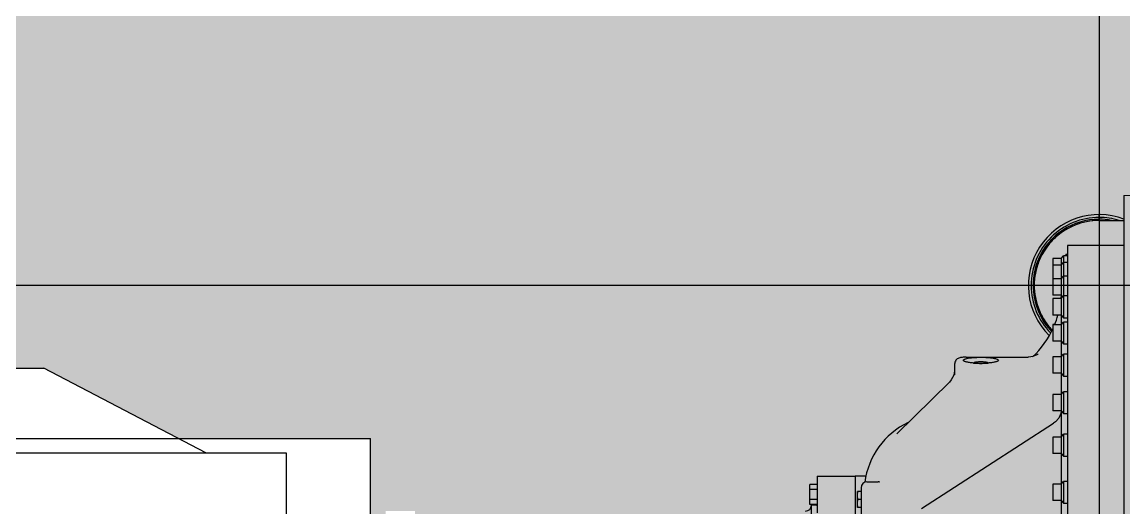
# Model space of a CAD drawing. Header units: millimetres. Extents: x -18489 to 17339, y -1599 to 10961.
# Drawn here: x -14665.5 to -14545.8, y 2131.1 to 2183.9 of the extents above; entities that cross this region are included whole.
import ezdxf

# ---------------------------------------------------------------- set-up
doc = ezdxf.new("R2010")
doc.units = ezdxf.units.MM
for name, color, linetype in [('188K-SM-03-F10-MECH-EQ-Y2257103$0$0 Xref', 8, 'Continuous'), ('188K-SM-03-F10-MECH-EQ-Y2257103$0$M-EQU-FOUNDATION', 8, 'Continuous'), ('188K-SM-03-F10-MECH-EQ-Y2257103$0$Micron CUP L10 HVAC EQU$0$M-MECH-EQU', 136, 'Continuous'), ('188K-SM-03-F10-MECH-EQ-Y2257103$0$Micron CUP L10 HVAC EQU$0$M-PHASE1 AREA', 252, 'Continuous')]:
    doc.layers.add(name, color=color, linetype=linetype)

# ---------------------------------------------------------------- blocks, each defined once
blk = doc.blocks.new('188K-SM-03-F10-MECH-EQ-Y2257103$0$Micron CUP L10 HVAC EQU$0$A$C0c53ceb0')
at = {"layer": '188K-SM-03-F10-MECH-EQ-Y2257103$0$Micron CUP L10 HVAC EQU$0$M-PHASE1 AREA'}
for p, q in [((15946.39442, 13278.08583), (15946.39442, 10033.4986)), ((15973.29009, 12476.66688), (16052.90497, 12479.44709)), ((15973.29009, 12476.66037), (15973.29009, 11155.90123)), ((15946.39442, 12455.9493), (15946.39442, 12450.95456)), ((15946.43347, 12449.60608), (15973.29009, 12449.60608)), ((15946.44437, 12450.95454), (15946.44784, 12455.94928)), ((15910.28826, 12412.85269), (15911.88678, 12412.85269)), ((15910.28826, 12412.85269), (15910.28826, 12411.13789)), ((15973.29009, 12422.36767), (15911.88678, 12422.36767)), ((15911.88678, 12422.36767), (15911.88678, 11210.79399)), ((15905.16286, 12408.2019), (15896.02848, 12408.2019)), ((15896.02848, 12408.2019), (15896.02848, 12368.36151)), ((15905.16286, 12408.18191), (15896.02848, 12408.18191)), ((15905.16286, 12400.83369), (15896.02848, 12400.83369)), ((15905.16286, 12408.2019), (15907.66495, 12411.14627)), ((15905.16286, 12408.18191), (15907.67481, 12411.13789)), ((15905.16286, 12408.2019), (15905.16286, 12368.36151)), ((15905.16286, 12400.83369), (15907.67481, 12403.78968)), ((15910.28826, 12411.15788), (15907.67481, 12411.15788)), ((15907.67481, 12411.15788), (15907.67481, 12403.79178)), ((15911.88678, 12411.13789), (15907.67481, 12411.13789)), ((15911.88678, 12403.78968), (15907.67481, 12403.78968)), ((15907.67481, 12403.78968), (15907.67481, 12343.76913)), ((15905.16286, 12386.24967), (15907.67481, 12389.20565)), ((15911.88678, 12389.20565), (15907.67481, 12389.20565)), ((18509.19987, 12379.03032), (13383.58898, 12379.03032)), ((15905.16286, 12386.24967), (15896.02848, 12386.24967)), ((15905.16286, 12368.36151), (15896.02848, 12368.36151)), ((15905.16286, 12364.7497), (15896.02848, 12364.7497)), ((15896.02848, 12364.7497), (15896.02848, 12346.72511)), ((15905.16286, 12364.61327), (15896.02848, 12364.61327)), ((15905.16286, 12368.36151), (15906.75546, 12366.48739)), ((15905.16286, 12364.61327), (15907.67481, 12367.56925)), ((15905.16286, 12364.61327), (15905.16286, 12346.72511)), ((15905.54346, 12364.61327), (15905.54346, 12367.91364)), ((15911.88678, 12367.56925), (15907.67481, 12367.56925)), ((15905.16286, 12346.72511), (15896.02848, 12346.72511)), ((15905.16286, 12346.72511), (15907.67481, 12343.76913)), ((15905.54346, 12336.19662), (15905.54346, 12346.27724)), ((15907.67481, 12343.76913), (15911.88678, 12343.76913)), ((15897.84196, 12336.36907), (15896.02848, 12336.36907)), ((15896.02848, 12336.36907), (15896.02848, 12318.30846)), ((15905.16286, 12336.19662), (15896.02848, 12336.19662)), ((15905.16286, 12336.19662), (15907.67481, 12339.1526)), ((15905.16286, 12336.19662), (15905.16286, 12318.30846)), ((15911.88678, 12339.1526), (15907.67481, 12339.1526)), ((15907.67481, 12339.1526), (15907.67481, 12315.35248)), ((15905.16286, 12318.30846), (15896.02848, 12318.30846)), ((15905.16286, 12318.30846), (15907.67481, 12315.35248)), ((15905.54346, 12301.35712), (15905.54346, 12317.86058)), ((15880.16822, 12304.65071), (15879.37387, 12304.06352)), ((15880.21739, 12304.69038), (15880.16822, 12304.65071)), ((15907.67481, 12315.35248), (15911.88678, 12315.35248)), ((15789.33388, 12293.55192), (15789.33388, 12281.83596)), ((15802.02051, 12300.99675), (15869.18125, 12300.99675)), ((15869.56199, 12301.00059), (15869.18231, 12300.99674)), ((15872.09886, 12301.22512), (15869.56199, 12301.00059)), ((15874.29463, 12301.70911), (15872.09886, 12301.22512)), ((15876.22483, 12302.37754), (15874.29463, 12301.70911)), ((15877.93981, 12303.19046), (15876.22483, 12302.37754)), ((15879.37387, 12304.06352), (15877.93981, 12303.19046)), ((15905.16286, 12301.35712), (15896.02848, 12301.35712)), ((15896.02848, 12301.35712), (15896.02848, 12283.46896)), ((15905.16286, 12301.35712), (15907.67481, 12304.3131)), ((15905.16286, 12301.35712), (15905.16286, 12283.46896)), ((15911.88678, 12304.3131), (15907.67481, 12304.3131)), ((15907.67481, 12304.3131), (15907.67481, 12280.51298)), ((15788.41482, 12281.60012), (15785.71291, 12276.27508)), ((15789.12257, 12286.10021), (15788.41482, 12281.60012)), ((15905.16286, 12283.46896), (15896.02848, 12283.46896)), ((15905.16286, 12283.46896), (15907.67481, 12280.51298)), ((15905.54346, 12260.53295), (15905.54346, 12283.02109)), ((15726.56801, 12217.66186), (15783.65632, 12273.88287)), ((15785.71291, 12276.27508), (15783.657, 12273.88348)), ((15907.67481, 12280.51298), (15911.88678, 12280.51298)), ((15905.16286, 12260.53295), (15896.02848, 12260.53295)), ((15896.02848, 12260.53295), (15896.02848, 12242.6448)), ((15905.16286, 12260.53295), (15907.67481, 12263.48894)), ((15905.16286, 12260.53295), (15905.16286, 12242.6448)), ((15911.88678, 12263.48894), (15907.67481, 12263.48894)), ((15907.67481, 12263.48894), (15907.67481, 12239.68881)), ((15905.16286, 12242.6448), (15896.02848, 12242.6448)), ((15902.50293, 12234.8842), (15898.92978, 12230.78172)), ((15904.76798, 12239.82558), (15902.50293, 12234.8842)), ((15905.17437, 12242.64314), (15904.76798, 12239.82558)), ((15905.16286, 12242.6448), (15907.67481, 12239.68881)), ((15905.39926, 12238.28299), (15905.45458, 12241.11325)), ((15905.54346, 12227.50291), (15905.39926, 12233.95753)), ((15905.45458, 12241.11325), (15905.49505, 12242.25388)), ((15907.67481, 12239.68881), (15911.88678, 12239.68881)), ((15753.34906, 12136.52262), (15896.83938, 12229.21822)), ((15898.92978, 12230.78172), (15896.83988, 12229.21854)), ((15905.54346, 12214.23758), (15905.54346, 12227.5136)), ((15726.57508, 12217.66882), (15726.56801, 12217.66186)), ((15905.16286, 12214.23758), (15896.02848, 12214.23758)), ((15896.02848, 12214.23758), (15896.02848, 12196.34943)), ((15905.16286, 12214.23758), (15907.67481, 12217.19357)), ((15905.16286, 12214.23758), (15905.16286, 12196.34943)), ((15911.88678, 12217.19357), (15907.67481, 12217.19357)), ((15907.67481, 12217.19357), (15907.67481, 12193.39344)), ((15905.16286, 12196.34943), (15896.02848, 12196.34943)), ((15905.16286, 12196.34943), (15907.67481, 12193.39344)), ((15905.54346, 12163.05328), (15905.54346, 12195.90155)), ((15907.67481, 12193.39344), (15911.88678, 12193.39344)), ((15640.13905, 12162.74869), (15632.22259, 12162.74869)), ((15632.22259, 12140.77479), (15632.22259, 12162.74869)), ((15640.13905, 12171.80662), (15681.49748, 12171.80662)), ((15640.13905, 12171.80662), (15640.13905, 12131.67266)), ((15681.49748, 12171.80662), (15681.49748, 12130.57506)), ((15692.89943, 12171.55289), (15681.49748, 12171.55289)), ((15694.18411, 12165.4633), (15706.25611, 12165.4633)), ((15707.24396, 12165.52199), (15706.25607, 12165.46337)), ((15707.86856, 12165.64231), (15707.24396, 12165.52199)), ((15707.55221, 12165.50278), (15707.86856, 12165.64231)), ((15905.16286, 12163.05328), (15896.02848, 12163.05328)), ((15896.02848, 12163.05328), (15896.02848, 12145.16512)), ((15905.16286, 12163.05328), (15907.67481, 12166.00926)), ((15905.16286, 12163.05328), (15905.16286, 12145.16512)), ((15911.88678, 12166.00926), (15907.67481, 12166.00926)), ((15907.67481, 12166.00926), (15907.67481, 12142.20913)), ((15640.13905, 12157.25521), (15632.22259, 12157.25521)), ((15687.84079, 12155.15541), (15683.85719, 12155.15541)), ((15683.85719, 12137.71129), (15683.85719, 12155.15541)), ((15687.84079, 12159.11839), (15687.84079, 12129.53085)), ((15640.13905, 12146.26826), (15632.22259, 12146.26826)), ((15640.13905, 12140.77479), (15632.22259, 12140.77479)), ((15639.37785, 12140.09003), (15633.79573, 12140.09003)), ((15633.79573, 12129.94105), (15633.79573, 12140.09003)), ((15687.84079, 12137.71129), (15683.85719, 12137.71129)), ((15687.84079, 12146.43335), (15684.21874, 12146.43335)), ((15905.16286, 12145.16512), (15896.02848, 12145.16512)), ((15905.16286, 12145.16512), (15907.67481, 12142.20913)), ((15905.54346, 12107.62379), (15905.54346, 12144.71724)), ((15907.67481, 12142.20913), (15911.88678, 12142.20913))]:
    blk.add_line(p, q, dxfattribs=at)
for centre, radius, start, end in [((15946.39442, 12379.03032), 76.91897, 69.52357114, 224.94230081), ((15946.39442, 12379.03032), 71.92423, 90, 223.52705063), ((15946.39442, 12379.03032), 70.57575, 89.96834303, 223.20917748), ((15946.39442, 12379.03032), 71.92423, 79.42711874, 89.96021126), ((15946.33319, 12378.62132), 74.33094, 72.9541782, 89.91322984), ((15804.05037, 12374.77953), 101.49308, 354.25743841, 356.36731486), ((15804.05037, 12374.77953), 101.49308, 337.61625142, 343.88222477), ((15804.05037, 12374.77953), 101.49308, 313.62032441, 335.4410261), ((15816.74492, 12379.99188), 85.66994, 265.39759368, 266.08199102), ((15817.13011, 12385.60287), 91.29414, 266.0814244, 266.77616324), ((15817.86384, 12400.73379), 106.44244, 266.83986747, 270.00648948), ((15817.87881, 12256.70511), 38.97271, 87.7291923, 92.2708077), ((15817.95957, 12398.34359), 104.05227, 269.95713091, 273.19651214), ((15818.6275, 12385.60287), 91.29414, 273.22383676, 273.9185756), ((15819.0127, 12379.99188), 85.66994, 273.91800898, 274.60240632), ((13901.93946, 12236.12054), 2003.46095, 359.93930709, 0.06069308), ((15776.13978, 12153.39124), 85.25419, 116, 172.13377664), ((15694.18411, 12159.11999), 6.34332, 90, 180), ((15627.45241, 12140.09003), 6.34332, 270, 0), ((15639.37785, 12140.85123), 0.7612, 270, 0)]:
    blk.add_arc(centre, radius, start, end, dxfattribs=at)
for points, knots in [([(15946.39442, 12452.95226), (15936.79709, 12452.95284), (15917.36026, 12449.11339), (15892.76892, 12432.66173), (15876.31328, 12408.06982), (15872.47217, 12388.63029), (15872.47229, 12379.03032)], [0, 0, 0, 0, 0.249558444, 0.4999652231, 0.7503730049, 1, 1, 1, 1]), ([(15946.43347, 12449.60608), (15941.82137, 12449.60608), (15932.57163, 12448.69637), (15919.24985, 12444.65509), (15906.96673, 12438.09213), (15896.20135, 12429.25914), (15887.36577, 12418.49576), (15880.80051, 12406.2139), (15876.7569, 12392.89256), (15875.84684, 12383.64263), (15875.84684, 12379.03032)], [0, 0, 0, 0, 0.1249993722, 0.2499985234, 0.3749973264, 0.4999979678, 0.6249973853, 0.7499979451, 0.874995117, 1, 1, 1, 1]), ([(15872.47444, 12379.03035), (15872.5822, 12369.41477), (15876.17881, 12350.35195), (15886.90941, 12334.18915), (15893.34871, 12327.54766)], [0, 0, 0, 0, 0.5096879957, 1, 1, 1, 1]), ([(15875.84684, 12379.03032), (15875.84684, 12374.60462), (15876.68416, 12365.73099), (15880.40989, 12352.90854), (15886.46788, 12341.00928), (15891.92965, 12333.96589), (15894.95792, 12330.7387)], [0, 0, 0, 0, 0.2500080008, 0.500001836, 0.7500030796, 1, 1, 1, 1]), ([(15802.02051, 12300.99675), (15800.57935, 12300.99675), (15797.90337, 12300.86259), (15793.90397, 12300.18942), (15790.34327, 12297.89591), (15789.33388, 12294.99952), (15789.33388, 12293.55192)], [0, 0, 0, 0, 0.2633631369, 0.4893812112, 0.7354600137, 1, 1, 1, 1]), ([(15798.84885, 12297.59586), (15798.84885, 12298.0565), (15799.77358, 12298.67258), (15801.01494, 12299.15033), (15801.95702, 12299.41248), (15802.48257, 12299.53804)], [0, 0, 0, 0, 0.3257547543, 0.617885614, 1, 1, 1, 1]), ([(15809.87069, 12294.59818), (15808.36043, 12294.71986), (15805.65954, 12295.01485), (15802.55932, 12295.577), (15800.62936, 12296.17935), (15799.5816, 12296.62802), (15798.84885, 12297.19585), (15798.84885, 12297.59586)], [0, 0, 0, 0, 0.3878170284, 0.6936971747, 0.809096653, 0.8976143683, 1, 1, 1, 1]), ([(15802.48257, 12299.53804), (15804.6963, 12300.06695), (15809.83857, 12300.69718), (15814.99368, 12300.90038), (15817.8759, 12300.90038)], [0, 0, 0, 0, 0.4412420888, 1, 1, 1, 1]), ([(15817.87881, 12295.84927), (15817.64234, 12295.84503), (15817.28777, 12295.83849), (15816.8145, 12295.83046), (15816.51975, 12295.82402), (15816.28158, 12295.8221), (15816.05206, 12295.8084), (15815.76403, 12295.79279), (15815.47641, 12295.77662), (15815.24624, 12295.7638), (15815.07357, 12295.75419), (15814.92987, 12295.74612), (15814.81448, 12295.7398), (15814.74333, 12295.73554), (15814.68419, 12295.73285), (15814.63316, 12295.72754), (15814.54245, 12295.71872), (15814.36203, 12295.70073), (15814.10378, 12295.67521), (15813.79401, 12295.64454), (15813.56189, 12295.62147), (15813.40676, 12295.60621), (15813.32989, 12295.59838), (15813.2636, 12295.59249), (15813.21969, 12295.58516), (15813.17418, 12295.57828), (15813.11784, 12295.56952), (15813.0274, 12295.55561), (15812.86926, 12295.53121), (15812.64326, 12295.49638), (15812.41734, 12295.46154), (15812.2591, 12295.43716), (15812.1688, 12295.42321), (15812.11209, 12295.41454), (15812.06735, 12295.4075), (15812.02031, 12295.40082), (15811.97802, 12295.38986), (15811.92341, 12295.37732), (15811.85195, 12295.36038), (15811.76216, 12295.33929), (15811.61876, 12295.30549), (15811.47528, 12295.27171), (15811.33185, 12295.23792), (15811.2242, 12295.21258), (15811.14368, 12295.19356), (15811.08966, 12295.18091), (15811.06325, 12295.17453), (15811.03931, 12295.16938), (15811.0281, 12295.16459), (15811.00923, 12295.15758), (15810.9818, 12295.14699), (15810.93238, 12295.12822), (15810.87083, 12295.10474), (15810.79687, 12295.07657), (15810.69829, 12295.03901), (15810.59973, 12295.00144), (15810.50109, 12294.96388), (15810.43962, 12294.94039), (15810.39623, 12294.92398), (15810.37502, 12294.91573), (15810.36212, 12294.91108), (15810.35707, 12294.90582), (15810.34806, 12294.89946), (15810.33515, 12294.88916), (15810.31849, 12294.87632), (15810.29873, 12294.8609), (15810.2723, 12294.84034), (15810.22608, 12294.80437), (15810.16003, 12294.75298), (15810.08079, 12294.69131), (15810.02796, 12294.65019), (15810.00154, 12294.62964)], [0, 0, 0, 0, 0.0625, 0.09375, 0.125, 0.140625, 0.15625, 0.1875, 0.21875, 0.234375, 0.25, 0.265625, 0.2734375, 0.28125, 0.28515625, 0.2890625, 0.296875, 0.3125, 0.34375, 0.375, 0.40625, 0.4140625, 0.421875, 0.4296875, 0.43359375, 0.4375, 0.4453125, 0.453125, 0.46875, 0.5, 0.53125, 0.546875, 0.5546875, 0.5625, 0.56640625, 0.5703125, 0.578125, 0.5859375, 0.59375, 0.609375, 0.625, 0.65625, 0.671875, 0.6875, 0.703125, 0.70703125, 0.7109375, 0.71484375, 0.716796875, 0.71875, 0.7265625, 0.734375, 0.75, 0.765625, 0.78125, 0.8125, 0.828125, 0.84375, 0.8515625, 0.85546875, 0.857421875, 0.859375, 0.86328125, 0.8671875, 0.875, 0.8828125, 0.890625, 0.90625, 0.9375, 0.96875, 1, 1, 1, 1]), ([(15816.3346, 12295.64722), (15815.64522, 12295.61987), (15814.39494, 12295.53753), (15812.7225, 12295.30542), (15811.64213, 12295.03234), (15811.01425, 12294.73345), (15810.95036, 12294.53975)], [0, 0, 0, 0, 0.3705336503, 0.6768039447, 0.8904572333, 1, 1, 1, 1]), ([(15825.75607, 12294.62964), (15825.73043, 12294.64979), (15825.67915, 12294.6901), (15825.60223, 12294.75056), (15825.53812, 12294.80095), (15825.49326, 12294.83622), (15825.4676, 12294.85637), (15825.44842, 12294.87149), (15825.43224, 12294.88408), (15825.41973, 12294.89417), (15825.41092, 12294.90043), (15825.40615, 12294.90554), (15825.39308, 12294.9103), (15825.37164, 12294.91868), (15825.32775, 12294.9354), (15825.26559, 12294.9593), (15825.16583, 12294.99754), (15825.06616, 12295.03579), (15824.96643, 12295.07402), (15824.89174, 12295.10271), (15824.82916, 12295.12658), (15824.77985, 12295.14577), (15824.74733, 12295.15755), (15824.7252, 12295.16745), (15824.69798, 12295.17359), (15824.67184, 12295.17986), (15824.61902, 12295.19233), (15824.54001, 12295.21106), (15824.43454, 12295.23602), (15824.29396, 12295.26931), (15824.15333, 12295.3026), (15824.01279, 12295.33589), (15823.92478, 12295.35668), (15823.85477, 12295.37336), (15823.80118, 12295.38573), (15823.75994, 12295.39649), (15823.71295, 12295.40323), (15823.66841, 12295.41029), (15823.6119, 12295.41901), (15823.52194, 12295.43302), (15823.36431, 12295.45752), (15823.1392, 12295.49252), (15822.91416, 12295.52754), (15822.7339, 12295.55551), (15822.63298, 12295.57135), (15822.56494, 12295.58173), (15822.52138, 12295.58908), (15822.45385, 12295.59513), (15822.37586, 12295.60311), (15822.2708, 12295.61351), (15822.13985, 12295.62659), (15821.93012, 12295.64746), (15821.66807, 12295.67359), (15821.40585, 12295.69965), (15821.22256, 12295.71802), (15821.13057, 12295.72703), (15821.07856, 12295.73246), (15821.02091, 12295.73509), (15820.95077, 12295.73933), (15820.83748, 12295.74558), (15820.63972, 12295.75677), (15820.35697, 12295.77265), (15820.07418, 12295.7885), (15819.84823, 12295.80133), (15819.67795, 12295.81051), (15819.53865, 12295.81959), (15819.41653, 12295.82097), (15819.29627, 12295.82338), (15819.14531, 12295.82605), (15818.90414, 12295.8305), (15818.48191, 12295.83821), (15818.12006, 12295.84485), (15817.87881, 12295.84927)], [0, 0, 0, 0, 0.03125, 0.0625, 0.09375, 0.109375, 0.1171875, 0.125, 0.1328125, 0.13671875, 0.140625, 0.142578125, 0.14453125, 0.1484375, 0.15625, 0.171875, 0.1875, 0.21875, 0.234375, 0.25, 0.265625, 0.2734375, 0.28125, 0.28515625, 0.2890625, 0.29296875, 0.296875, 0.3125, 0.328125, 0.34375, 0.375, 0.390625, 0.40625, 0.4140625, 0.421875, 0.4296875, 0.43359375, 0.4375, 0.4453125, 0.453125, 0.46875, 0.5, 0.53125, 0.546875, 0.5625, 0.56640625, 0.5703125, 0.578125, 0.5859375, 0.59375, 0.609375, 0.625, 0.65625, 0.6875, 0.703125, 0.7109375, 0.71484375, 0.71875, 0.7265625, 0.734375, 0.75, 0.78125, 0.8125, 0.828125, 0.84375, 0.859375, 0.8671875, 0.875, 0.890625, 0.90625, 0.9375, 1, 1, 1, 1]), ([(15817.88172, 12300.90038), (15820.31063, 12300.90038), (15824.81067, 12300.75546), (15830.09862, 12300.19895), (15833.52525, 12299.51826), (15835.28984, 12298.96071), (15836.44169, 12298.43551), (15836.90876, 12297.8428), (15836.90876, 12297.59586)], [0, 0, 0, 0, 0.368842991, 0.6833220952, 0.8057743514, 0.8993439764, 0.9625010262, 1, 1, 1, 1]), ([(15824.13116, 12294.99524), (15823.51338, 12295.21854), (15821.9328, 12295.48428), (15820.35304, 12295.61033), (15819.42301, 12295.64722)], [0, 0, 0, 0, 0.413755808, 1, 1, 1, 1]), ([(15824.80726, 12294.53975), (15824.77452, 12294.639), (15824.54407, 12294.83338), (15824.29313, 12294.93669), (15824.13116, 12294.99524)], [0, 0, 0, 0, 0.3776700724, 1, 1, 1, 1]), ([(15836.90876, 12297.59586), (15836.90876, 12297.19585), (15836.17602, 12296.62802), (15835.12826, 12296.17935), (15833.19829, 12295.577), (15830.09807, 12295.01485), (15827.39719, 12294.71986), (15825.88692, 12294.59818)], [0, 0, 0, 0, 0.1023856317, 0.190903347, 0.3063028253, 0.6121829716, 1, 1, 1, 1]), ([(15683.85719, 12150.79438), (15683.85719, 12151.52365), (15683.92422, 12152.98405), (15684.10706, 12154.43351), (15684.21874, 12155.15541)], [0, 0, 0, 0, 0.4995810866, 1, 1, 1, 1]), ([(15684.21874, 12146.43335), (15684.10706, 12147.15526), (15683.92422, 12148.60472), (15683.85719, 12150.06511), (15683.85719, 12150.79438)], [0, 0, 0, 0, 0.5004189185, 1, 1, 1, 1]), ([(15683.85719, 12142.07232), (15683.85719, 12142.80159), (15683.92422, 12144.26198), (15684.10706, 12145.71145), (15684.21874, 12146.43335)], [0, 0, 0, 0, 0.4995810866, 1, 1, 1, 1]), ([(15684.21874, 12137.71129), (15684.10706, 12138.4332), (15683.92422, 12139.88266), (15683.85719, 12141.34305), (15683.85719, 12142.07232)], [0, 0, 0, 0, 0.5004189185, 1, 1, 1, 1])]:
    blk.add_open_spline(points, degree=3, knots=knots, dxfattribs=at)
blk.add_wipeout([(15154.74577, 11420.48894), (14638.37854, 11420.48894), (14638.37854, 11159.76789), (14232.38955, 11159.76789), (14232.38955, 11420.48894), (13716.02232, 11420.48894), (13716.02232, 12212.67494), (13924.21636, 12212.67494), (14070.62832, 12289.17848), (14232.38955, 12289.17848), (14232.38955, 12473.39598), (14638.37854, 12473.39598), (14638.37854, 12289.17848), (14778.91507, 12289.17848), (14800.13977, 12289.17848), (14946.55173, 12212.67494), (15154.74577, 12212.67494), (15154.74577, 12069.47408), (15171.49282, 12063.8577), (15171.49282, 12133.76083), (15203.21071, 12133.76083), (15203.21071, 11499.40304), (15171.49282, 11499.40304), (15171.49282, 11569.30617), (15154.74577, 11563.68979)]).dxf.layer = '188K-SM-03-F10-MECH-EQ-Y2257103$0$Micron CUP L10 HVAC EQU$0$M-PHASE1 AREA'
for p, q in [((14638.37854, 12289.17848), (14800.13977, 12289.17848)), ((14976.17406, 12197.19661), (14800.13977, 12289.17848)), ((13716.02232, 12212.67494), (15154.74577, 12212.67494)), ((15154.74577, 11420.48894), (15154.74577, 12212.67494)), ((13807.36984, 12197.19661), (15063.39825, 12197.19661)), ((15063.39825, 12197.19661), (15063.39825, 11435.96727))]:
    blk.add_line(p, q, dxfattribs=at)
blk = doc.blocks.new('188K-SM-03-F10-MECH-EQ-Y2257103$0$Micron CUP L10 HVAC EQU')
at = {"layer": '188K-SM-03-F10-MECH-EQ-Y2257103$0$Micron CUP L10 HVAC EQU$0$M-MECH-EQU'}
blk.add_blockref('188K-SM-03-F10-MECH-EQ-Y2257103$0$Micron CUP L10 HVAC EQU$0$A$C0c53ceb0', (-206166.7, 2082.2), dxfattribs=at)
blk = doc.blocks.new('188K-SM-03-F10-MECH-EQ-Y2257103')
at = {"layer": '188K-SM-03-F10-MECH-EQ-Y2257103$0$M-EQU-FOUNDATION'}
h = blk.add_hatch(dxfattribs=at)
h.set_pattern_fill('AR-CONC', color=256, scale=0.1)
h.set_pattern_definition([(50, (4473.521, 709.199), (18.218467, -1.593909), [1.905, -20.955]), (355, (4473.521, 709.2), (-3.524342, 19.105685), [1.524, -16.764058]), (100.45144, (4475.04, 709.066), (14.694125, 17.511775), [1.619001, -17.809024]), (46.1842, (4473.521, 714.28), (27.107904, -4.204233), [2.8575, -31.4325]), (96.63556, (4475.78, 713.93), (23.740413, 24.742612), [2.428502, -26.71356]), (351.18415, (4473.52, 714.28), (23.740413, 24.742612), [2.285997, -25.145973]), (21, (4476.061, 713.009), (15.161439, -10.22652), [1.905, -20.955]), (326, (4476.061, 713.01), (6.180203, 18.418797), [1.524, -16.764]), (71.45144, (4477.325, 712.157), (21.341642, 8.192277), [1.619001, -17.808994]), (37.5, (4473.5214, 709.199), (0.3088603, 8.4555039), [0, -16.5608, 0, -17.018, 0, -16.8275]), (7.5, (4473.521, 709.199), (6.6819663, 10.0180575), [0, -9.7028, 0, -16.1798, 0, -6.4135]), (327.5, (4467.857, 709.199), (13.5590595, -0.5728744), [0, -6.35, 0, -19.812, 0, -26.289]), (317.5, (4465.317, 709.199), (14.812918, 2.542649), [0, -8.255, 0, -13.1572, 0, -18.669])])
h.paths.add_polyline_path([(-14928.15, 5602.46), (-14278.15, 5602.46), (-14278.15, 1902.46), (-14928.15, 1902.46)], flags=16)
h.paths.add_polyline_path([(-14933.15, 5607.46), (-14273.15, 5607.46), (-14273.15, 1897.46), (-14933.15, 1897.46)])
h = blk.add_hatch(dxfattribs=at)
h.set_pattern_fill('AR-CONC', color=256, scale=0.3)
h.set_pattern_definition([(50, (4473.52, 709.2), (54.6554, -4.78173), [5.715, -62.865]), (355, (4473.52, 709.2), (-10.57303, 57.31705), [4.572, -50.29218]), (100.45144, (4478.076, 708.8), (44.08237, 52.53533), [4.857, -53.42707]), (46.1842, (4473.52, 724.44), (81.32371, -12.6127), [8.5725, -94.2975]), (96.63556, (4480.3, 723.39), (71.22124, 74.22784), [7.2855, -80.14068]), (351.18415, (4473.52, 724.44), (71.22124, 74.22784), [6.858, -75.43792]), (21, (4481.14, 720.63), (45.48432, -30.67956), [5.715, -62.865]), (326, (4481.14, 720.63), (18.54061, 55.25639), [4.572, -50.292]), (71.45144, (4484.93, 718.07), (64.02493, 24.57683), [4.857, -53.42698]), (37.5, (4473.521, 709.2), (0.926581, 25.366512), [0, -49.6824, 0, -51.054, 0, -50.4825]), (7.5, (4473.52, 709.2), (20.0459, 30.054172), [0, -29.1084, 0, -48.5394, 0, -19.2405]), (327.5, (4456.529, 709.2), (40.677179, -1.718623), [0, -19.05, 0, -59.436, 0, -78.867]), (317.5, (4448.91, 709.2), (44.438754, 7.62795), [0, -24.765, 0, -39.4716, 0, -56.007])])
h.paths.add_polyline_path([(-14918.15, 5592.46), (-14288.15, 5592.46), (-14288.15, 1912.46), (-14918.15, 1912.46)])
at = {"layer": '188K-SM-03-F10-MECH-EQ-Y2257103$0$0 Xref', "xscale": 0.1, "yscale": 0.1, "zscale": 0.1}
blk.add_blockref('188K-SM-03-F10-MECH-EQ-Y2257103$0$Micron CUP L10 HVAC EQU', (4473.52, 709.2), dxfattribs=at)

msp = doc.modelspace()

# ---------------------------------------------------------------- block references
msp.add_blockref('188K-SM-03-F10-MECH-EQ-Y2257103', (0, 0))

doc.saveas('drawing.dxf')
